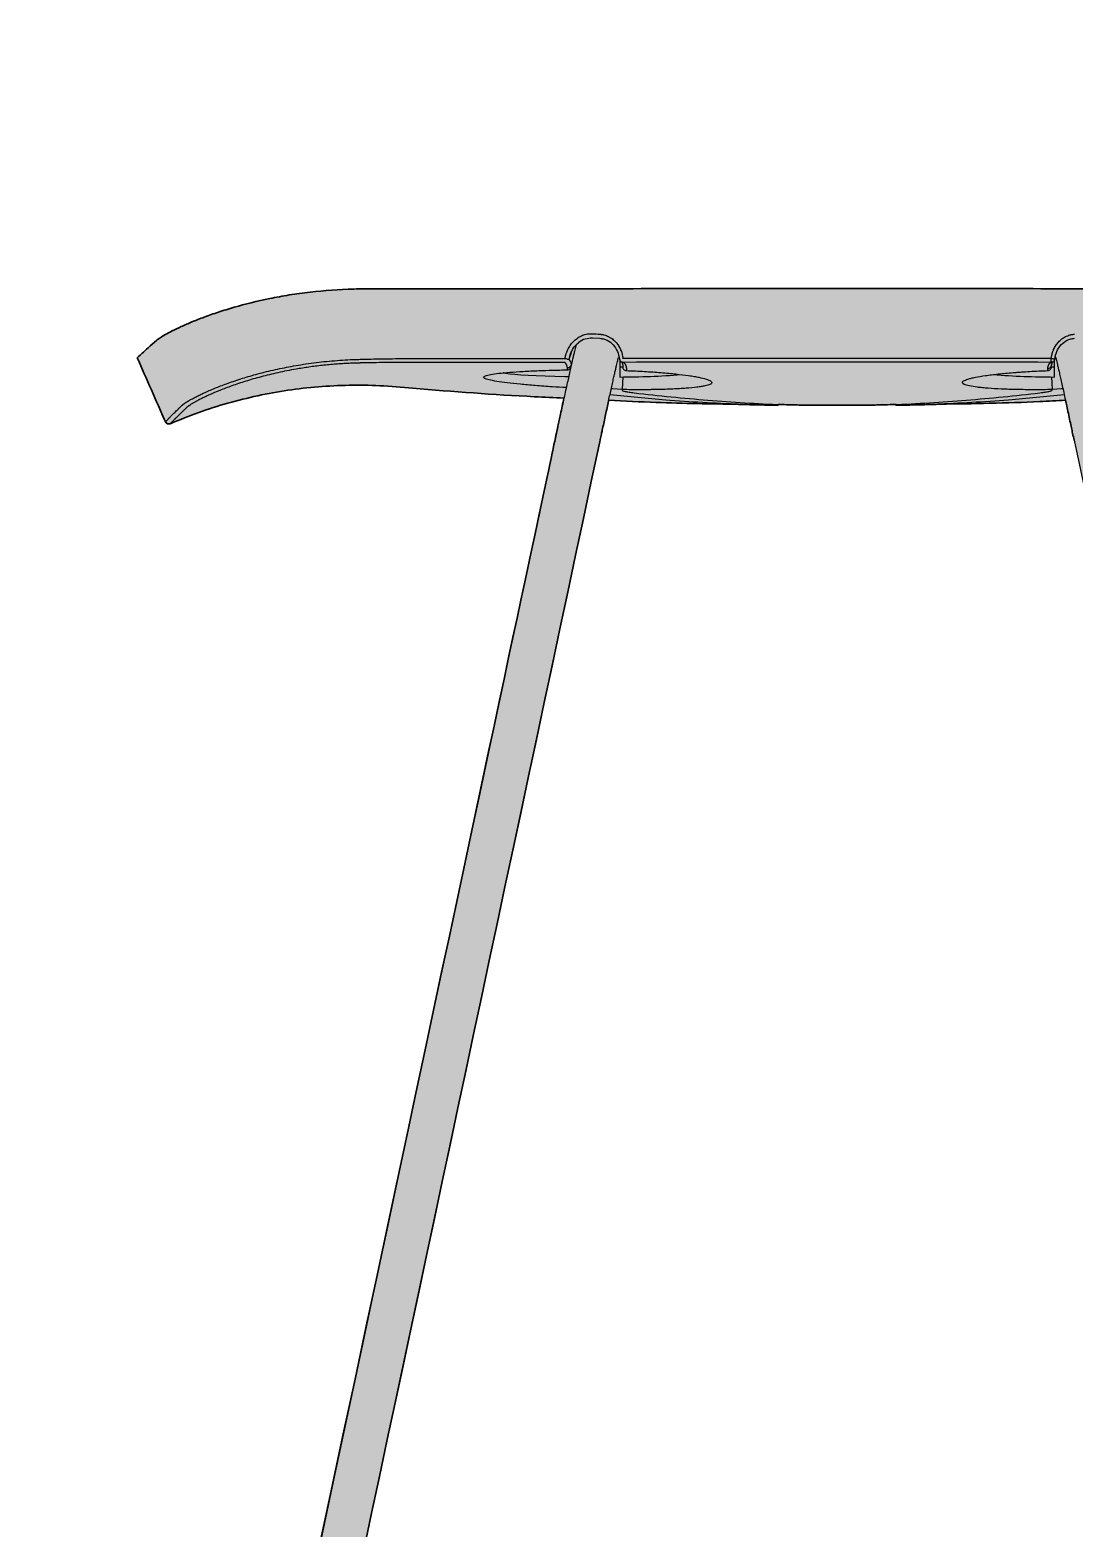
# Model space of a CAD drawing. Header units: millimetres. Extents: x 0 to 1859, y -866 to 814.
# Drawn here: x 187.9 to 471.4, y 406.8 to 813.7 of the extents above; entities that cross this region are included whole.
import ezdxf

# ---------------------------------------------------------------- set-up
doc = ezdxf.new("R2010")
doc.units = ezdxf.units.MM
doc.layers.add('Blocks', color=7, linetype='Continuous')
doc.layers.add('Blocks$Fill', color=7, linetype='Continuous', true_color=0xffffff)
doc.layers.add('Blocks$Inner', color=7, linetype='Continuous', lineweight=25, true_color=0x007f00)
doc.layers.add('Blocks$Outline', color=7, linetype='Continuous', lineweight=35, true_color=0xff3f3f)

# ---------------------------------------------------------------- blocks, each defined once
blk = doc.blocks.new('Just Barstool High Front')
at = {"layer": 'Blocks$Fill'}
h = blk.add_hatch(color=256, dxfattribs=at)
h.paths.add_polyline_path([(188.51, 35.65), (188.26, 34.22), (188.15, 33.51), (188.06, 32.79), (187.98, 32.06), (187.93, 31.32), (187.9, 30.57), (187.89, 29.83), (187.9, 29.08), (187.92, 28.33), (187.97, 27.58), (188.04, 26.84), (188.12, 26.08), (188.23, 25.33), (188.36, 24.58), (188.5, 23.83), (188.67, 23.08), (188.86, 22.34), (189.07, 21.59), (189.3, 20.86), (189.55, 20.12), (189.82, 19.38), (190.12, 18.66), (190.43, 17.94), (190.77, 17.22), (191.12, 16.5), (191.5, 15.8), (191.89, 15.11), (192.27, 14.49), (192.65, 13.89), (193.05, 13.29), (193.47, 12.71), (193.9, 12.13), (194.34, 11.57), (194.8, 11.01), (195.27, 10.47), (195.75, 9.94), (196.25, 9.41), (196.76, 8.9), (197.28, 8.41), (197.82, 7.92), (198.36, 7.45), (198.92, 6.99), (199.48, 6.54), (200.06, 6.11), (200.65, 5.69), (201.24, 5.28), (201.85, 4.89), (202.46, 4.52), (203.08, 4.15), (203.71, 3.81), (204.35, 3.47), (204.98, 3.16), (205.63, 2.86), (206.28, 2.57), (206.94, 2.3), (207.58, 2.05), (208.23, 1.81), (208.89, 1.59), (209.55, 1.38), (210.17, 1.2), (210.79, 1.03), (211.42, 0.88), (212.04, 0.73), (213.03, 0.54), (214.03, 0.37), (214.94, 0.24), (215.85, 0.14), (216.61, 0.09), (217.37, 0.05), (218.89, 0), (241.64, 0), (241.76, 0.04), (241.9, 0.09), (242.09, 0.15), (242.21, 0.19), (242.34, 0.23), (242.48, 0.26), (242.63, 0.3), (242.79, 0.33), (242.97, 0.36), (243.15, 0.39), (243.33, 0.41), (243.52, 0.43), (243.7, 0.43), (243.89, 0.44), (244.08, 0.43), (244.26, 0.43), (244.42, 0.41), (244.58, 0.4), (244.72, 0.38), (244.84, 0.36), (244.94, 0.34), (245.03, 0.32), (245.11, 0.31), (245.4, 0.23), (245.68, 0.15), (245.93, 0.07), (246.14, 0), (567.9, 0), (567.9, 0), (568.08, 0.06), (568.28, 0.13), (568.42, 0.17), (568.56, 0.21), (568.72, 0.26), (568.9, 0.3), (569.09, 0.34), (569.29, 0.37), (569.39, 0.39), (569.49, 0.4), (569.6, 0.41), (569.71, 0.42), (569.82, 0.43), (569.93, 0.43), (570.04, 0.44), (570.15, 0.44), (570.26, 0.44), (570.37, 0.43), (570.48, 0.43), (570.59, 0.42), (570.7, 0.41), (570.81, 0.4), (570.91, 0.39), (571.02, 0.37), (571.22, 0.34), (571.4, 0.3), (571.58, 0.26), (571.74, 0.22), (571.89, 0.17), (572.02, 0.13), (572.23, 0.06), (572.4, 0), (595.15, 0), (596.75, 0.05), (597.54, 0.09), (598.34, 0.16), (598.99, 0.23), (599.63, 0.31), (600.7, 0.48), (601.77, 0.68), (602.32, 0.8), (602.86, 0.93), (603.41, 1.07), (603.95, 1.22), (604.53, 1.39), (605.11, 1.57), (605.68, 1.77), (606.25, 1.97), (606.84, 2.19), (607.42, 2.43), (608, 2.67), (608.58, 2.93), (609.17, 3.21), (609.75, 3.5), (610.32, 3.8), (610.89, 4.12), (611.47, 4.45), (612.04, 4.8), (612.6, 5.15), (613.16, 5.52), (613.71, 5.91), (614.26, 6.31), (614.8, 6.73), (615.33, 7.15), (615.85, 7.6), (616.37, 8.05), (616.88, 8.52), (617.37, 8.99), (617.86, 9.49), (618.34, 9.99), (618.81, 10.51), (619.26, 11.04), (619.71, 11.58), (620.15, 12.14), (620.57, 12.7), (620.97, 13.27), (621.37, 13.86), (621.75, 14.46), (622.12, 15.06), (622.48, 15.68), (622.82, 16.31), (623.14, 16.94), (623.45, 17.59), (623.75, 18.24), (624.03, 18.91), (624.29, 19.58), (624.54, 20.26), (624.77, 20.94), (624.98, 21.63), (625.18, 22.33), (625.36, 23.04), (625.52, 23.75), (625.67, 24.47), (625.79, 25.19), (625.9, 25.92), (625.99, 26.65), (626.06, 27.39), (626.11, 28.13), (626.14, 28.87), (626.15, 29.61), (626.14, 30.35), (626.11, 31.1), (626.07, 31.84), (626.01, 32.59), (625.93, 33.36), (625.89, 33.75), (625.84, 34.13), (625.77, 34.52), (625.7, 34.9), (625.62, 35.28), (625.53, 35.67), (625.04, 37.96), (619.68, 63.11), (583.36, 233.76), (583.45, 234.73), (583.5, 235.21), (583.54, 235.45), (583.57, 235.69), (583.62, 235.96), (583.68, 236.23), (583.74, 236.5), (583.81, 236.77), (583.89, 237.03), (583.97, 237.29), (584.05, 237.56), (584.14, 237.82), (584.32, 238.29), (584.51, 238.76), (584.61, 238.99), (584.72, 239.22), (584.83, 239.44), (584.94, 239.67), (585.06, 239.89), (585.18, 240.11), (585.44, 240.54), (585.7, 240.97), (585.99, 241.39), (586.28, 241.79), (586.43, 241.99), (586.59, 242.19), (586.75, 242.38), (586.91, 242.57), (587.08, 242.76), (587.26, 242.94), (587.91, 243.57), (588.12, 243.78), (605.7, 259.59), (605.79, 259.67), (605.88, 259.75), (605.96, 259.84), (606.05, 259.93), (606.14, 260.03), (606.22, 260.12), (606.3, 260.22), (606.38, 260.32), (606.46, 260.43), (606.54, 260.54), (606.61, 260.64), (606.68, 260.76), (606.75, 260.87), (606.82, 260.99), (606.88, 261.11), (606.95, 261.23), (607.01, 261.35), (607.06, 261.48), (607.12, 261.6), (607.17, 261.73), (607.21, 261.86), (607.26, 262), (607.3, 262.13), (607.34, 262.27), (607.37, 262.4), (607.4, 262.54), (607.43, 262.68), (607.45, 262.82), (607.47, 262.96), (607.49, 263.1), (607.5, 263.24), (607.51, 263.38), (607.52, 263.53), (607.52, 263.67), (607.52, 263.81), (607.51, 263.95), (607.51, 264.1), (607.49, 264.24), (607.48, 264.38), (607.46, 264.52), (607.43, 264.66), (607.41, 264.79), (607.38, 264.93), (607.34, 265.06), (607.31, 265.2), (607.27, 265.33), (607.22, 265.46), (607.18, 265.59), (607.13, 265.72), (607.08, 265.84), (607.02, 265.97), (606.97, 266.09), (606.91, 266.21), (606.84, 266.32), (606.78, 266.44), (606.71, 266.55), (606.64, 266.66), (606.57, 266.77), (606.5, 266.87), (606.43, 266.97), (606.35, 267.07), (606.27, 267.17), (606.19, 267.26), (606.11, 267.35), (606.03, 267.44), (605.94, 267.53), (605.86, 267.62), (605.76, 267.71), (605.67, 267.79), (605.57, 267.88), (605.48, 267.96), (605.37, 268.04), (605.27, 268.12), (605.16, 268.19), (605.05, 268.27), (604.94, 268.34), (604.83, 268.41), (604.71, 268.47), (604.59, 268.54), (604.47, 268.6), (604.35, 268.66), (604.22, 268.72), (604.09, 268.77), (603.97, 268.82), (603.83, 268.87), (603.7, 268.91), (603.57, 268.95), (603.43, 268.99), (603.3, 269.03), (603.16, 269.06), (603.02, 269.09), (602.88, 269.11), (602.74, 269.13), (602.6, 269.15), (602.46, 269.16), (602.31, 269.17), (602.17, 269.17), (602.03, 269.18), (601.89, 269.18), (601.74, 269.17), (601.6, 269.16), (601.46, 269.15), (601.32, 269.13), (601.18, 269.11), (601.04, 269.09), (600.91, 269.06), (600.77, 269.03), (600.63, 269), (600.5, 268.96), (600.37, 268.92), (600.24, 268.88), (600.11, 268.83), (599.98, 268.78), (599.86, 268.73), (599.73, 268.68), (599.61, 268.62), (599.49, 268.56), (599.38, 268.5), (599.26, 268.43), (599.15, 268.37), (599.04, 268.3), (598.93, 268.23), (598.83, 268.16), (598.73, 268.08), (598.63, 268), (598.53, 267.93), (598.44, 267.85), (598.34, 267.77), (580.77, 251.96), (580.07, 251.32), (579.96, 251.21), (579.85, 251.1), (579.7, 250.94), (483.09, 704.83), (481.16, 713.77), (509.75, 715.43), (530.81, 717.04), (534.55, 717.18), (538.28, 717.21), (542.02, 717.13), (544.98, 716.98), (547.94, 716.77), (550.9, 716.49), (553.84, 716.14), (556.78, 715.72), (559.71, 715.24), (562.62, 714.69), (565.53, 714.07), (568.42, 713.39), (571.29, 712.65), (574.14, 711.83), (576.97, 710.93), (579.77, 709.96), (582.55, 708.93), (588.07, 706.76), (588.09, 706.75), (588.11, 706.74), (588.14, 706.73), (588.16, 706.73), (588.18, 706.72), (588.2, 706.71), (588.22, 706.71), (588.25, 706.7), (588.27, 706.7), (588.29, 706.69), (588.32, 706.69), (588.34, 706.69), (588.36, 706.68), (588.39, 706.68), (588.41, 706.68), (588.44, 706.68), (588.46, 706.68), (588.49, 706.68), (588.51, 706.68), (588.54, 706.68), (588.56, 706.68), (588.59, 706.68), (588.61, 706.69), (588.64, 706.69), (588.66, 706.7), (588.69, 706.7), (588.71, 706.71), (588.74, 706.71), (588.76, 706.72), (588.79, 706.73), (588.81, 706.74), (588.84, 706.75), (588.86, 706.76), (588.88, 706.77), (588.91, 706.78), (588.93, 706.79), (588.95, 706.8), (588.97, 706.81), (589, 706.83), (589.02, 706.84), (589.04, 706.86), (589.06, 706.87), (589.08, 706.89), (589.1, 706.9), (589.12, 706.92), (589.14, 706.93), (589.16, 706.95), (589.17, 706.97), (589.19, 706.99), (589.21, 707), (589.22, 707.02), (589.24, 707.04), (589.25, 707.06), (589.27, 707.08), (589.28, 707.1), (589.3, 707.12), (589.31, 707.14), (589.32, 707.16), (589.33, 707.17), (589.34, 707.19), (589.35, 707.21), (589.37, 707.23), (589.37, 707.25), (589.38, 707.28), (597.02, 724.68), (597.02, 724.68), (595.69, 725.9), (591.73, 729.44), (591.64, 729.51), (591.55, 729.58), (591.45, 729.66), (591.34, 729.74), (591.1, 729.92), (590.82, 730.1), (590.52, 730.3), (590.18, 730.5), (589.42, 730.95), (588.53, 731.44), (587.51, 731.97), (586.37, 732.53), (585.09, 733.13), (583.69, 733.75), (582.18, 734.39), (580.55, 735.05), (578.81, 735.71), (576.96, 736.38), (575, 737.05), (572.91, 737.72), (570.72, 738.38), (568.43, 739.02), (566.05, 739.63), (563.6, 740.2), (561.06, 740.75), (558.44, 741.25), (555.74, 741.71), (552.96, 742.13), (550.09, 742.49), (547.18, 742.79), (544.24, 743.04), (541.26, 743.21), (535.21, 743.38), (525.91, 743.42), (475.12, 743.4), (275.8, 743.32), (272.79, 743.21), (269.81, 743.04), (266.86, 742.79), (263.95, 742.49), (261.08, 742.13), (258.3, 741.71), (255.6, 741.25), (252.98, 740.75), (250.44, 740.2), (247.99, 739.63), (245.62, 739.02), (243.33, 738.38), (241.13, 737.72), (239.05, 737.05), (237.08, 736.38), (235.23, 735.71), (233.49, 735.05), (231.86, 734.39), (230.35, 733.75), (228.95, 733.13), (227.68, 732.53), (226.53, 731.97), (225.52, 731.44), (224.63, 730.95), (223.86, 730.5), (223.52, 730.3), (223.22, 730.1), (222.95, 729.92), (222.7, 729.74), (222.59, 729.66), (222.49, 729.58), (222.4, 729.51), (222.31, 729.44), (217.1, 724.75), (217.02, 724.68), (217.02, 724.68), (224.66, 707.28), (224.66, 707.28), (224.66, 707.28), (224.66, 707.28), (224.67, 707.25), (224.68, 707.23), (224.69, 707.21), (224.7, 707.19), (224.71, 707.17), (224.72, 707.16), (224.73, 707.14), (224.75, 707.12), (224.76, 707.1), (224.77, 707.08), (224.79, 707.06), (224.8, 707.04), (224.82, 707.02), (224.84, 707), (224.85, 706.99), (224.87, 706.97), (224.89, 706.95), (224.91, 706.93), (224.92, 706.92), (224.94, 706.9), (224.96, 706.89), (224.98, 706.87), (225, 706.86), (225.03, 706.84), (225.05, 706.83), (225.07, 706.81), (225.09, 706.8), (225.11, 706.79), (225.14, 706.78), (225.16, 706.77), (225.18, 706.76), (225.21, 706.75), (225.23, 706.74), (225.26, 706.73), (225.28, 706.72), (225.31, 706.71), (225.33, 706.71), (225.35, 706.7), (225.38, 706.7), (225.4, 706.69), (225.43, 706.69), (225.46, 706.68), (225.48, 706.68), (225.51, 706.68), (225.53, 706.68), (225.56, 706.68), (225.58, 706.68), (225.61, 706.68), (225.63, 706.68), (225.65, 706.68), (225.68, 706.68), (225.7, 706.69), (225.73, 706.69), (225.75, 706.69), (225.77, 706.7), (225.8, 706.7), (225.82, 706.71), (225.84, 706.71), (225.86, 706.72), (225.89, 706.73), (225.91, 706.73), (225.93, 706.74), (225.95, 706.75), (225.97, 706.76), (225.97, 706.76), (225.97, 706.76), (225.97, 706.76), (229.83, 708.32), (233.72, 709.8), (235.68, 710.48), (237.66, 711.13), (241.65, 712.33), (245.67, 713.4), (249.73, 714.34), (253.81, 715.15), (257.92, 715.82), (262.05, 716.37), (266.19, 716.78), (270.35, 717.05), (274.51, 717.19), (278.68, 717.2), (282.86, 717.07), (287.32, 716.78), (324.82, 714.08), (332.86, 713.71), (234.33, 250.91), (233.88, 251.4), (233.76, 251.51), (233.65, 251.63), (233.52, 251.74), (233.4, 251.85), (233.27, 251.96), (233.27, 251.96), (215.7, 267.77), (215.61, 267.85), (215.51, 267.93), (215.42, 268), (215.32, 268.08), (215.21, 268.16), (215.11, 268.23), (215, 268.3), (214.89, 268.37), (214.78, 268.43), (214.67, 268.5), (214.55, 268.56), (214.43, 268.62), (214.31, 268.68), (214.19, 268.73), (214.06, 268.78), (213.93, 268.83), (213.81, 268.88), (213.68, 268.92), (213.54, 268.96), (213.41, 269), (213.27, 269.03), (213.14, 269.06), (213, 269.09), (212.86, 269.11), (212.72, 269.13), (212.58, 269.15), (212.44, 269.16), (212.3, 269.17), (212.16, 269.18), (212.01, 269.18), (211.87, 269.17), (211.73, 269.17), (211.59, 269.16), (211.45, 269.15), (211.3, 269.13), (211.16, 269.11), (211.02, 269.09), (210.89, 269.06), (210.75, 269.03), (210.61, 268.99), (210.47, 268.95), (210.34, 268.91), (210.21, 268.87), (210.08, 268.82), (209.95, 268.77), (209.82, 268.72), (209.7, 268.66), (209.57, 268.6), (209.45, 268.54), (209.33, 268.47), (209.22, 268.41), (209.1, 268.34), (208.99, 268.27), (208.88, 268.19), (208.77, 268.12), (208.67, 268.04), (208.57, 267.96), (208.47, 267.88), (208.37, 267.79), (208.28, 267.71), (208.19, 267.62), (208.1, 267.53), (208.01, 267.44), (207.93, 267.35), (207.85, 267.26), (207.77, 267.17), (207.69, 267.07), (207.62, 266.97), (207.54, 266.87), (207.47, 266.77), (207.4, 266.66), (207.33, 266.55), (207.26, 266.44), (207.2, 266.32), (207.14, 266.21), (207.08, 266.09), (207.02, 265.97), (206.97, 265.84), (206.91, 265.72), (206.86, 265.59), (206.82, 265.46), (206.78, 265.33), (206.74, 265.2), (206.7, 265.06), (206.67, 264.93), (206.64, 264.79), (206.61, 264.66), (206.59, 264.52), (206.57, 264.38), (206.55, 264.24), (206.54, 264.1), (206.53, 263.95), (206.52, 263.81), (206.52, 263.67), (206.52, 263.53), (206.53, 263.38), (206.54, 263.24), (206.55, 263.1), (206.57, 262.96), (206.59, 262.82), (206.61, 262.68), (206.64, 262.54), (206.67, 262.4), (206.71, 262.27), (206.74, 262.13), (206.78, 262), (206.83, 261.86), (206.88, 261.73), (206.93, 261.6), (206.98, 261.48), (207.04, 261.35), (207.1, 261.23), (207.16, 261.11), (207.22, 260.99), (207.29, 260.87), (207.36, 260.76), (207.43, 260.64), (207.51, 260.54), (207.58, 260.43), (207.66, 260.32), (207.74, 260.22), (207.82, 260.12), (207.91, 260.03), (207.99, 259.93), (208.08, 259.84), (208.17, 259.75), (208.25, 259.67), (208.34, 259.59), (222.68, 246.69), (225.92, 243.78), (226.21, 243.52), (226.48, 243.26), (226.73, 243), (226.97, 242.75), (227.18, 242.5), (227.39, 242.25), (227.58, 242.01), (227.77, 241.77), (228.03, 241.41), (228.29, 241.04), (228.53, 240.67), (228.76, 240.29), (228.88, 240.08), (229, 239.87), (229.22, 239.44), (229.43, 239), (229.53, 238.77), (229.62, 238.55), (229.71, 238.31), (229.8, 238.08), (229.97, 237.6), (230.12, 237.12), (230.26, 236.63), (230.38, 236.13), (230.44, 235.88), (230.49, 235.63), (230.54, 235.37), (230.57, 235.12), (230.61, 234.86), (230.63, 234.61), (230.64, 234.37), (230.66, 233.67), (230.66, 233.67), (230.66, 233.67), (230.66, 233.67), (230.66, 233.67), (230.66, 233.67), (230.66, 233.67), (230.66, 233.67), (188.52, 35.67), (188.52, 35.67)], flags=0)
h.paths.add_polyline_path([(342.42, 701.06), (345.02, 713.14), (380.15, 712.02), (380.49, 712), (382.73, 711.93), (391.02, 711.77), (391.02, 711.99), (402.65, 711.77), (419.14, 711.87), (423.02, 711.99), (423.02, 711.77), (423.41, 711.78), (423.47, 711.78), (433.55, 712), (434.94, 712.07), (462.05, 712.75), (469.02, 713.12), (471.35, 702.33), (607.95, 60.61), (613.3, 35.46), (613.3, 35.46), (613.79, 33.17), (614.03, 31.64), (614.07, 31.38), (614.09, 31.13), (614.12, 30.85), (614.14, 30.57), (614.15, 30.28), (614.16, 30), (614.16, 29.72), (614.15, 29.44), (614.13, 28.88), (614.09, 28.3), (614.03, 27.73), (613.95, 27.16), (613.91, 26.87), (613.85, 26.59), (613.8, 26.3), (613.73, 26.01), (613.66, 25.72), (613.59, 25.44), (613.51, 25.15), (613.43, 24.87), (613.34, 24.58), (613.24, 24.3), (613.06, 23.79), (612.86, 23.29), (612.64, 22.79), (612.41, 22.3), (612.16, 21.82), (611.89, 21.34), (611.61, 20.87), (611.32, 20.41), (611.01, 19.96), (610.69, 19.52), (610.35, 19.09), (610, 18.67), (609.64, 18.26), (609.27, 17.86), (608.88, 17.47), (608.48, 17.1), (608.07, 16.73), (607.65, 16.38), (607.22, 16.04), (606.78, 15.71), (606.34, 15.4), (605.88, 15.1), (605.42, 14.81), (604.94, 14.54), (604.47, 14.28), (603.99, 14.04), (603.5, 13.81), (603.01, 13.59), (602.54, 13.39), (602.06, 13.21), (601.57, 13.04), (601.08, 12.89), (600.66, 12.76), (600.23, 12.65), (599.81, 12.54), (599.38, 12.44), (598.7, 12.31), (598.03, 12.2), (597.63, 12.15), (597.24, 12.11), (596.84, 12.07), (596.45, 12.04), (595.8, 12.01), (595.15, 12), (218.89, 12), (217.66, 12.05), (217.05, 12.09), (216.75, 12.12), (216.44, 12.15), (215.94, 12.21), (215.44, 12.29), (215.03, 12.37), (214.62, 12.45), (214.22, 12.54), (213.81, 12.64), (213.39, 12.76), (212.98, 12.88), (212.57, 13.01), (212.16, 13.15), (211.72, 13.31), (211.29, 13.48), (210.86, 13.66), (210.44, 13.85), (210.01, 14.06), (209.58, 14.28), (209.15, 14.51), (208.73, 14.75), (208.31, 15), (207.89, 15.27), (207.48, 15.55), (207.08, 15.84), (206.67, 16.15), (206.28, 16.47), (205.89, 16.8), (205.52, 17.13), (205.14, 17.49), (204.78, 17.86), (204.43, 18.23), (204.09, 18.61), (203.75, 19.02), (203.43, 19.43), (203.12, 19.84), (202.82, 20.27), (202.53, 20.71), (202.25, 21.17), (201.99, 21.62), (201.74, 22.09), (201.51, 22.57), (201.29, 23.06), (201.08, 23.55), (200.89, 24.05), (200.71, 24.56), (200.55, 25.08), (200.41, 25.61), (200.28, 26.13), (200.17, 26.67), (200.08, 27.22), (200.04, 27.49), (200, 27.77), (199.97, 28.04), (199.95, 28.31), (199.93, 28.6), (199.91, 28.88), (199.9, 29.44), (199.9, 30), (199.91, 30.57), (199.94, 31.14), (199.96, 31.43), (199.99, 31.72), (200.03, 32), (200.07, 32.29), (200.1, 32.43), (200.12, 32.57), (200.16, 32.71), (200.23, 33.01), (200.24, 33.05), (200.24, 33.09), (200.25, 33.11), (200.25, 33.13), (200.25, 33.15), (200.25, 33.17)], flags=0)
at = {"layer": 'Blocks$Inner'}
for p, q in [((340.61, 730.08), (342.6, 729.95)), ((217.02, 724.68), (224.66, 707.28)), ((334.8, 726), (334.19, 724.19)), ((347.56, 724.35), (347.71, 724.75)), ((347.97, 724.26), (347.95, 724.28)), ((348.88, 724.52), (348.88, 724.41)), ((466.09, 724.28), (466.08, 724.26)), ((348.02, 724), (348.02, 719.44)), ((348.83, 722.13), (348.02, 722.14)), ((348.54, 723.53), (348.76, 722.8)), ((466.02, 722.14), (465.2, 722.13)), ((465.21, 722.58), (465.5, 723.53)), ((466.02, 719.44), (466.02, 724)), ((345.73, 716.35), (346.1, 716.32)), ((346.09, 716.32), (348.65, 716.12)), ((348.83, 719.45), (348.65, 716.02)), ((465.21, 719.45), (465.39, 716.02)), ((465.39, 716.12), (467.96, 716.32)), ((467.94, 716.32), (468.31, 716.35)), ((391.02, 712.01), (391.02, 711.77)), ((423.02, 711.77), (423.02, 712.01)), ((200.25, 33.17), (342.69, 702.33)), ((471.35, 702.33), (613.79, 33.17))]:
    blk.add_line(p, q, dxfattribs=at)
for points in [[(466.47, 724.4), (466.31, 724.81), (466.23, 725.09)], [(334.08, 719.47), (333.13, 719.48), (330.35, 719.55), (327.73, 719.63), (325.31, 719.73), (323.11, 719.84), (321.16, 719.96), (319.5, 720.1), (318.15, 720.24), (317.11, 720.39), (316.42, 720.55), (316.38, 720.57)], [(357.62, 720.75), (357.53, 720.78), (357.52, 720.79)]]:
    blk.add_lwpolyline(points, dxfattribs=at)
at = {"layer": 'Blocks$Inner', "extrusion": (0, 0, -1)}
for centre, radius, start, end in [((-467.94, 693.15), 137.21, 13.0508, 13.7905), ((-333.81, 722.89), 0.998, 183.2199, 270.8291), ((-225.57, 707.68), 1, 246.7458, 336.3037)]:
    blk.add_arc(centre, radius, start, end, dxfattribs=at)
at = {"layer": 'Blocks$Inner'}
for centre, radius, start, end in [((348.93, 724.41), 1, 187.4754, 243.8538), ((465.11, 724.41), 1, 296.1436, 352.4942), ((464.22, 722.72), 0.997, 270.3821, 2.9093), ((347.43, 941.4), 221.96, 270.1535, 274.4495), ((466.65, 942.51), 223.07, 265.5821, 269.8396)]:
    blk.add_arc(centre, radius, start, end, dxfattribs=at)
for points, knots in [([(336.16, 728.09), (336.08, 727.82), (335.95, 727.36), (335.72, 726.44), (335.49, 725.45), (335.21, 724.27), (334.91, 722.96), (334.57, 721.44), (334.19, 719.72), (333.77, 717.84), (333.33, 715.83), (332.87, 713.73), (332.4, 711.56), (331.96, 709.55), (331.57, 707.71), (331.25, 706.2), (331.04, 705.25), (188.52, 35.67)], [0, 0, 0, 0, 0.095597, 0.163313, 0.238967, 0.304341, 0.372167, 0.442028, 0.513012, 0.584514, 0.655966, 0.726628, 0.795079, 0.864287, 0.914515, 0.962623, 1, 1, 1, 1]), ([(288.13, 743.42), (286.04, 743.43), (283.96, 743.42), (280.88, 743.4), (279.85, 743.39), (277.82, 743.36), (276.8, 743.35), (271.76, 743.22), (267.81, 742.94), (262.98, 742.38), (262.03, 742.26), (260.14, 742), (259.21, 741.86), (256.47, 741.42), (254.7, 741.1), (249.54, 740.05), (246.32, 739.24), (242.58, 738.16), (241.84, 737.94), (240.41, 737.5), (239.72, 737.28), (237.7, 736.61), (236.42, 736.16), (234.03, 735.27), (232.91, 734.83), (231.34, 734.18), (230.84, 733.96), (229.86, 733.54), (229.4, 733.33), (227.16, 732.31), (225.73, 731.58), (224.07, 730.64), (223.61, 730.36), (222.83, 729.85), (222.53, 729.62), (222.31, 729.44)], [0, 0, 0, 0, 0.0625, 0.0625, 0.09375, 0.09375, 0.125, 0.125, 0.25, 0.25, 0.28125, 0.28125, 0.3125, 0.3125, 0.375, 0.375, 0.5, 0.5, 0.53125, 0.53125, 0.5625, 0.5625, 0.625, 0.625, 0.6875, 0.6875, 0.71875, 0.71875, 0.75, 0.75, 0.875, 0.875, 0.9375, 0.9375, 1, 1, 1, 1]), ([(338.92, 743.4), (330.45, 743.38), (321.98, 743.37), (309.29, 743.37), (305.06, 743.38), (298.71, 743.39), (296.59, 743.39), (292.36, 743.41), (290.25, 743.42), (288.13, 743.42)], [-1, -1, -1, -1, -0.5, -0.5, -0.25, -0.25, -0.125, -0.125, 0, 0, 0, 0]), ([(407.02, 743.5), (395.66, 743.5), (384.31, 743.49), (361.6, 743.45), (350.26, 743.42), (338.92, 743.4)], [-2, -2, -2, -2, -1.5, -1.5, -1, -1, -1, -1]), ([(475.12, 743.4), (463.78, 743.42), (452.44, 743.45), (429.74, 743.49), (418.38, 743.5), (407.02, 743.5)], [-3, -3, -3, -3, -2.5, -2.5, -2, -2, -2, -2]), ([(222.31, 729.44), (220.56, 727.91), (219.23, 726.71), (217.46, 725.09), (217.02, 724.68), (217.02, 724.68)], [1, 1, 1, 1, 1.5, 1.5, 2, 2, 2, 2]), ([(333.14, 724.49), (333.16, 724.59), (333.2, 724.8), (333.28, 725.1), (333.36, 725.4), (333.45, 725.69), (333.55, 725.97), (333.66, 726.25), (333.77, 726.53), (333.89, 726.8), (334.18, 727.39), (334.71, 728.26), (335.61, 729.3), (336.5, 730.02), (337.29, 730.48), (337.92, 730.77), (338.57, 730.99), (339.17, 731.12), (339.7, 731.18), (340.16, 731.2), (340.46, 731.19), (340.61, 731.18)], [6, 6, 6, 6, 6.028848, 6.057348, 6.085522, 6.113395, 6.140989, 6.168327, 6.195435, 6.222336, 6.249055, 6.376318, 6.499201, 6.624653, 6.687157, 6.749125, 6.812102, 6.874752, 6.91661, 6.958265, 7, 7, 7, 7]), ([(334.54, 725.49), (334.81, 726.15), (335.33, 727.39), (336.3, 728.31), (336.77, 728.75)], [0, 0, 0, 0, 0.526597, 1, 1, 1, 1]), ([(336.77, 728.75), (336.8, 728.79), (337.29, 729.33), (338.63, 729.96), (339.95, 730.04), (340.61, 730.08)], [1, 1, 1, 1, 1.04119, 1.523674, 2, 2, 2, 2]), ([(342.6, 729.95), (342.94, 729.91), (343.63, 729.83), (344.93, 729.32), (346.33, 728.23), (347.5, 726.41), (347.79, 725), (347.94, 724.29)], [3.99637, 3.99637, 3.99637, 3.99637, 4.11784, 4.240142, 4.486296, 4.738125, 4.99637, 4.99637, 4.99637, 4.99637]), ([(342.61, 731.06), (342.69, 731.05), (342.85, 731.04), (343.1, 731.01), (343.34, 730.97), (343.58, 730.92), (343.94, 730.83), (344.41, 730.68), (344.97, 730.43), (345.51, 730.13), (346.18, 729.66), (346.94, 728.97), (347.68, 727.99), (348.16, 727.09), (348.46, 726.33), (348.64, 725.74), (348.79, 725.14), (348.85, 724.73), (348.88, 724.52)], [8, 8, 8, 8, 8.025011, 8.049953, 8.074875, 8.099827, 8.124856, 8.187341, 8.250034, 8.312149, 8.374659, 8.49984, 8.62295, 8.749585, 8.810598, 8.872477, 8.935515, 9, 9, 9, 9]), ([(465.16, 724.52), (465.18, 724.62), (465.21, 724.83), (465.26, 725.14), (465.33, 725.44), (465.41, 725.74), (465.49, 726.03), (465.59, 726.32), (465.69, 726.6), (465.93, 727.17), (466.35, 727.98), (467.1, 728.96), (467.85, 729.66), (468.52, 730.12), (469.06, 730.42), (469.62, 730.67), (470.15, 730.84), (470.61, 730.95), (471.02, 731.02), (471.3, 731.05), (471.44, 731.06)], [15.442966, 15.442966, 15.442966, 15.442966, 15.475266, 15.507185, 15.538758, 15.570021, 15.601008, 15.631756, 15.662301, 15.69268, 15.818924, 15.941843, 16.067098, 16.129516, 16.191585, 16.254436, 16.317112, 16.359112, 16.400986, 16.442966, 16.442966, 16.442966, 16.442966]), ([(466.1, 724.29), (466.25, 725), (466.54, 726.4), (467.71, 728.22), (469.11, 729.31), (470.41, 729.83), (471.1, 729.91), (471.44, 729.95)], [0, 0, 0, 0, 0.257499, 0.508772, 0.754893, 0.877543, 1, 1, 1, 1]), ([(229.14, 711.72), (229.17, 711.74), (229.22, 711.79), (229.31, 711.87), (229.4, 711.95), (229.5, 712.03), (229.61, 712.11), (229.73, 712.19), (229.84, 712.27), (229.97, 712.36), (230.09, 712.44), (230.22, 712.52), (230.35, 712.61), (230.48, 712.69), (230.62, 712.77), (230.75, 712.85), (230.88, 712.93), (231.02, 713.01), (231.15, 713.09), (231.53, 713.3), (232.2, 713.67), (233.24, 714.21), (234.33, 714.74), (235.98, 715.5), (238.31, 716.5), (241.7, 717.8), (245.47, 719.07), (249.77, 720.33), (254.4, 721.47), (259.47, 722.49), (264.83, 723.32), (269.57, 723.82), (273.45, 724.09), (275.91, 724.2), (278.06, 724.26), (280.07, 724.31), (282.63, 724.36), (285.56, 724.41), (288.16, 724.43), (290.25, 724.45), (291.83, 724.46), (293.41, 724.46), (294.46, 724.47), (294.98, 724.47)], [1, 1, 1, 1, 1.008611, 1.01704, 1.025285, 1.033342, 1.041207, 1.048879, 1.056354, 1.063629, 1.070702, 1.077571, 1.084233, 1.090685, 1.096927, 1.102955, 1.108768, 1.114364, 1.119742, 1.124899, 1.15974, 1.192277, 1.222391, 1.249982, 1.315259, 1.374625, 1.439134, 1.499808, 1.563209, 1.624296, 1.687437, 1.749595, 1.780793, 1.811955, 1.827059, 1.847888, 1.874333, 1.905818, 1.937096, 1.95292, 1.968681, 1.984375, 2, 2, 2, 2]), ([(294.98, 724.47), (296.13, 724.47), (297.28, 724.47), (299.58, 724.46), (303.03, 724.46), (306.48, 724.46), (313.38, 724.46), (317.98, 724.46), (322.57, 724.47)], [2, 2, 2, 2, 2.125, 2.125, 2.25, 2.5, 2.5, 3, 3, 3, 3]), ([(322.57, 724.47), (323.43, 724.47), (325.17, 724.48), (327.79, 724.48), (330.45, 724.48), (332.24, 724.49), (333.14, 724.49)], [3, 3, 3, 3, 3.244128, 3.492171, 3.744128, 4, 4, 4, 4]), ([(333.17, 724.39), (333.16, 724.4), (333.14, 724.43), (333.14, 724.47), (333.14, 724.49)], [5, 5, 5, 5, 5.524774, 6, 6, 6, 6]), ([(333.62, 724.39), (333.79, 724.34), (333.94, 724.3), (334.14, 724.23), (334.19, 724.21), (334.19, 724.19)], [5, 5, 5, 5, 5.5, 5.5, 6, 6, 6, 6]), ([(342.42, 701.06), (342.62, 702), (342.9, 703.33), (343.32, 705.25), (343.66, 706.86), (344.06, 708.72), (344.47, 710.61), (344.88, 712.48), (345.28, 714.3), (345.66, 716.04), (346.02, 717.65), (346.35, 719.12), (346.65, 720.44), (346.91, 721.58), (347.13, 722.55), (347.32, 723.34), (347.47, 723.95), (347.58, 724.39), (347.65, 724.65), (347.68, 724.78), (347.68, 724.76), (347.68, 724.75)], [0, 0, 0, 0, 0.0816, 0.11411, 0.167805, 0.222873, 0.281224, 0.34124, 0.402217, 0.463563, 0.524808, 0.585547, 0.645396, 0.703958, 0.76079, 0.815361, 0.866996, 0.914802, 0.957595, 0.993939, 1, 1, 1, 1]), ([(348.88, 724.52), (349.98, 724.52), (352.22, 724.52), (355.61, 724.53), (359.08, 724.54), (362.64, 724.54), (366.27, 724.55), (369.99, 724.56), (373.78, 724.56), (377.66, 724.57), (381.61, 724.57), (385.65, 724.58), (389.77, 724.58), (393.97, 724.58), (398.25, 724.58), (402.61, 724.58), (405.54, 724.58), (407.02, 724.58)], [2.030021, 2.030021, 2.030021, 2.030021, 2.087045, 2.145442, 2.205213, 2.26636, 2.328884, 2.392785, 2.458064, 2.524724, 2.592763, 2.662183, 2.732985, 2.80517, 2.878737, 2.953687, 3.030021, 3.030021, 3.030021, 3.030021]), ([(407.02, 724.58), (408.14, 724.58), (410.36, 724.58), (413.66, 724.58), (416.92, 724.58), (420.13, 724.58), (423.29, 724.58), (426.41, 724.58), (429.48, 724.57), (432.51, 724.57), (435.49, 724.57), (438.42, 724.56), (441.31, 724.56), (444.15, 724.56), (446.94, 724.55), (449.68, 724.55), (452.38, 724.54), (455.03, 724.54), (457.63, 724.53), (460.18, 724.53), (462.69, 724.52), (464.34, 724.52), (465.16, 724.52)], [3.030021, 3.030021, 3.030021, 3.030021, 3.087596, 3.144387, 3.200389, 3.255602, 3.310024, 3.363651, 3.416482, 3.468515, 3.519748, 3.57018, 3.619808, 3.66863, 3.716645, 3.763852, 3.810248, 3.855832, 3.900603, 3.944559, 3.987699, 4.030021, 4.030021, 4.030021, 4.030021]), ([(465.11, 723.42), (465.12, 723.43), (465.13, 723.47), (465.14, 723.57), (465.14, 723.65), (465.15, 723.84), (465.16, 723.95), (465.16, 724.18), (465.16, 724.3), (465.16, 724.41)], [13.442966, 13.442966, 13.442966, 13.442966, 13.692966, 13.692966, 13.942966, 13.942966, 14.192966, 14.192966, 14.442966, 14.442966, 14.442966, 14.442966]), ([(465.16, 724.52), (465.26, 724.5), (465.36, 724.49), (465.57, 724.45), (465.67, 724.43), (465.75, 724.41)], [4.030021, 4.030021, 4.030021, 4.030021, 4.530021, 4.530021, 5.030021, 5.030021, 5.030021, 5.030021]), ([(465.75, 724.41), (465.82, 724.4), (465.95, 724.37), (466.06, 724.33), (466.11, 724.3), (466.1, 724.29), (466.09, 724.28)], [5.030021, 5.030021, 5.030021, 5.030021, 5.344898, 5.65334, 5.960872, 6.030021, 6.030021, 6.030021, 6.030021]), ([(466.37, 724.75), (466.37, 724.75), (466.37, 724.76), (466.42, 724.58), (466.51, 724.22), (466.66, 723.62), (466.85, 722.82), (467.08, 721.82), (467.36, 720.59), (467.69, 719.15), (468.06, 717.51), (468.46, 715.69), (468.89, 713.72), (469.34, 711.66), (469.8, 709.57), (470.23, 707.56), (470.62, 705.75), (470.99, 704.02), (471.23, 702.89), (471.35, 702.33)], [0, 0, 0, 0, 0.014226, 0.055923, 0.10942, 0.169534, 0.229429, 0.29252, 0.359043, 0.427754, 0.497851, 0.5687, 0.639728, 0.710245, 0.779053, 0.843053, 0.898641, 0.944938, 1, 1, 1, 1]), ([(295.06, 723.39), (294.8, 723.39), (294.28, 723.39), (293.5, 723.39), (292.72, 723.39), (291.7, 723.39), (290.4, 723.39), (288.34, 723.39), (285.76, 723.37), (282.72, 723.34), (280.22, 723.3), (278.49, 723.26), (277.69, 723.25), (277.32, 723.24), (277.16, 723.23), (277.03, 723.23), (276.91, 723.23), (276.58, 723.22), (276.03, 723.2), (275.3, 723.17), (274.58, 723.14), (273.85, 723.11), (273.14, 723.07), (272.42, 723.03), (271.71, 722.98), (269.97, 722.85), (267.23, 722.6), (263.61, 722.14), (259.54, 721.5), (255.15, 720.63), (250.57, 719.51), (246.39, 718.29), (242.64, 717.03), (239.36, 715.78), (237.03, 714.79), (235.4, 714.04), (234.31, 713.5), (233.34, 713), (232.64, 712.62), (232.14, 712.33), (231.8, 712.12), (231.49, 711.93), (231.21, 711.74), (230.96, 711.57), (230.75, 711.41), (230.57, 711.27), (230.47, 711.18), (230.42, 711.14)], [6, 6, 6, 6, 6.007888, 6.015774, 6.023658, 6.03154, 6.046842, 6.063065, 6.094557, 6.125933, 6.157198, 6.172806, 6.180611, 6.182572, 6.184508, 6.185708, 6.186452, 6.188393, 6.196204, 6.204, 6.211782, 6.219551, 6.227307, 6.235051, 6.242785, 6.250508, 6.292408, 6.334002, 6.375429, 6.437633, 6.49966, 6.562208, 6.624762, 6.687096, 6.749485, 6.780827, 6.812118, 6.843418, 6.87479, 6.890465, 6.906118, 6.921756, 6.937387, 6.95302, 6.968661, 6.984318, 7, 7, 7, 7]), ([(322.65, 723.37), (321.11, 723.37), (318.05, 723.37), (313.45, 723.37), (308.86, 723.37), (304.26, 723.37), (299.66, 723.38), (296.59, 723.38), (295.06, 723.39)], [5, 5, 5, 5, 5.166483, 5.333038, 5.499668, 5.666371, 5.833148, 6, 6, 6, 6]), ([(333.49, 716.56), (332.23, 716.63), (329.28, 716.79), (325.06, 717.1), (320.89, 717.47), (317.36, 717.86), (314.5, 718.25), (312.45, 718.65), (311.22, 719.04), (310.88, 719.42), (311.42, 719.78), (312.82, 720.13), (315.07, 720.45), (318.05, 720.73), (321.75, 720.99), (325.72, 721.17), (329.78, 721.31), (332.44, 721.35), (333.78, 721.37)], [0, 0, 0, 0, 0.048884, 0.114942, 0.179139, 0.245198, 0.309379, 0.375423, 0.439565, 0.505569, 0.56969, 0.635671, 0.699789, 0.765766, 0.82988, 0.895854, 0.947451, 1, 1, 1, 1]), ([(333.27, 723.21), (333.26, 723.23), (333.24, 723.26), (333.22, 723.3), (333.2, 723.35), (333.2, 723.38), (333.2, 723.39)], [3, 3, 3, 3, 3.259108, 3.512078, 3.759007, 4, 4, 4, 4]), ([(333.8, 721.89), (333.8, 721.93), (333.8, 722), (333.79, 722.1), (333.77, 722.21), (333.74, 722.32), (333.71, 722.43), (333.65, 722.58), (333.56, 722.76), (333.43, 722.98), (333.32, 723.13), (333.27, 723.21)], [2, 2, 2, 2, 2.081196, 2.163241, 2.24614, 2.329898, 2.41452, 2.500011, 2.659457, 2.826113, 3, 3, 3, 3]), ([(333.78, 721.37), (333.91, 721.38), (334.03, 721.4), (334.27, 721.5), (334.38, 721.57), (334.66, 721.83), (334.78, 722.08), (334.79, 722.34)], [0, 0, 0, 0, 0.25, 0.25, 0.5, 0.5, 1, 1, 1, 1]), ([(334.8, 722.94), (334.81, 722.92), (334.81, 722.89), (334.81, 722.85), (334.81, 722.84)], [8, 8, 8, 8, 8.500139, 9, 9, 9, 9]), ([(348.93, 723.42), (348.81, 723.42), (348.66, 723.43), (348.53, 723.51), (348.5, 723.53)], [2, 2, 2, 2, 2.748385, 3, 3, 3, 3]), ([(349.8, 721.18), (351.48, 721.12), (353.11, 721.04), (356.25, 720.86), (357.76, 720.76), (360.65, 720.53), (362, 720.4), (364.51, 720.13), (365.66, 719.99), (367.24, 719.76), (367.73, 719.68), (368.66, 719.52), (369.09, 719.44), (370.28, 719.2), (370.95, 719.04), (371.76, 718.78), (371.99, 718.7), (372.39, 718.53), (372.55, 718.45), (372.93, 718.21), (373.05, 718.04), (373.01, 717.85), (372.99, 717.81), (372.94, 717.73), (372.9, 717.69), (372.77, 717.57), (372.65, 717.5), (372.17, 717.28), (371.72, 717.15), (370.97, 716.98), (370.81, 716.95), (370.47, 716.89), (370.3, 716.86), (369.75, 716.77), (369.36, 716.72), (368.08, 716.56), (367.1, 716.46), (365.73, 716.35), (365.44, 716.33), (364.86, 716.3), (364.57, 716.28), (363.67, 716.22), (363.04, 716.19), (361.1, 716.11), (359.71, 716.06), (357.86, 716.03), (357.48, 716.02), (356.72, 716.01), (356.34, 716), (355.18, 715.99), (354.4, 715.99), (352, 715.98), (350.35, 715.99), (348.65, 716.02)], [2, 2, 2, 2, 2.0625, 2.0625, 2.125, 2.125, 2.1875, 2.1875, 2.25, 2.25, 2.28125, 2.28125, 2.3125, 2.3125, 2.375, 2.375, 2.40625, 2.40625, 2.4375, 2.4375, 2.5, 2.5, 2.515625, 2.515625, 2.53125, 2.53125, 2.5625, 2.5625, 2.625, 2.625, 2.640625, 2.640625, 2.65625, 2.65625, 2.6875, 2.6875, 2.75, 2.75, 2.765625, 2.765625, 2.78125, 2.78125, 2.8125, 2.8125, 2.875, 2.875, 2.890625, 2.890625, 2.90625, 2.90625, 2.9375, 2.9375, 3, 3, 3, 3]), ([(348.81, 722.26), (348.8, 722.12), (348.82, 721.99), (348.92, 721.73), (348.99, 721.61), (349.18, 721.41), (349.29, 721.33), (349.53, 721.22), (349.66, 721.19), (349.8, 721.18)], [1, 1, 1, 1, 1.25, 1.25, 1.5, 1.5, 1.75, 1.75, 2, 2, 2, 2]), ([(348.93, 723.42), (348.96, 723.41), (349.02, 723.38), (349.09, 723.33), (349.16, 723.29), (349.23, 723.24), (349.28, 723.19), (349.33, 723.15), (349.37, 723.1), (349.39, 723.06), (349.4, 723.05)], [10.103036, 10.103036, 10.103036, 10.103036, 10.221181, 10.341173, 10.463072, 10.586934, 10.712811, 10.840755, 10.970815, 11.103036, 11.103036, 11.103036, 11.103036]), ([(349.4, 723.05), (349.43, 722.99), (349.49, 722.89), (349.57, 722.73), (349.64, 722.58), (349.7, 722.43), (349.74, 722.28), (349.78, 722.14), (349.8, 722), (349.81, 721.86), (349.81, 721.77), (349.81, 721.72)], [11.103036, 11.103036, 11.103036, 11.103036, 11.221172, 11.337538, 11.452138, 11.56498, 11.676069, 11.785412, 11.893016, 11.998888, 12.103036, 12.103036, 12.103036, 12.103036]), ([(465.39, 716.02), (463.69, 715.99), (462.05, 715.98), (458.86, 715.99), (457.32, 716), (454.34, 716.06), (452.95, 716.11), (450.36, 716.22), (449.16, 716.29), (447.5, 716.42), (446.98, 716.46), (446, 716.56), (445.54, 716.61), (444.26, 716.77), (443.53, 716.89), (442.63, 717.08), (442.37, 717.15), (441.91, 717.28), (441.71, 717.36), (441.24, 717.57), (441.06, 717.72), (441.01, 717.96), (441.03, 718.04), (441.14, 718.21), (441.23, 718.29), (441.61, 718.53), (442.01, 718.7), (442.68, 718.91), (442.82, 718.95), (443.13, 719.03), (443.29, 719.07), (443.79, 719.2), (444.16, 719.28), (445.35, 719.52), (446.27, 719.68), (447.58, 719.87), (447.85, 719.91), (448.41, 719.98), (448.69, 720.02), (449.55, 720.13), (450.16, 720.2), (452.03, 720.4), (453.38, 720.53), (455.18, 720.67), (455.55, 720.7), (456.29, 720.75), (456.67, 720.78), (457.8, 720.86), (458.57, 720.91), (460.93, 721.04), (462.56, 721.12), (464.25, 721.18)], [9.442966, 9.442966, 9.442966, 9.442966, 9.505466, 9.505466, 9.567966, 9.567966, 9.630466, 9.630466, 9.692966, 9.692966, 9.724216, 9.724216, 9.755466, 9.755466, 9.817966, 9.817966, 9.849216, 9.849216, 9.880466, 9.880466, 9.942966, 9.942966, 9.974216, 9.974216, 10.005466, 10.005466, 10.067966, 10.067966, 10.083591, 10.083591, 10.099216, 10.099216, 10.130466, 10.130466, 10.192966, 10.192966, 10.208591, 10.208591, 10.224216, 10.224216, 10.255466, 10.255466, 10.317966, 10.317966, 10.333591, 10.333591, 10.349216, 10.349216, 10.380466, 10.380466, 10.442966, 10.442966, 10.442966, 10.442966]), ([(464.23, 721.72), (464.23, 721.76), (464.23, 721.85), (464.24, 721.97), (464.26, 722.09), (464.29, 722.22), (464.32, 722.35), (464.37, 722.49), (464.42, 722.62), (464.49, 722.76), (464.56, 722.9), (464.61, 723), (464.64, 723.05)], [11.442966, 11.442966, 11.442966, 11.442966, 11.536622, 11.631673, 11.728127, 11.825987, 11.925259, 12.025948, 12.128059, 12.231597, 12.336564, 12.442966, 12.442966, 12.442966, 12.442966]), ([(464.25, 721.18), (464.38, 721.19), (464.51, 721.22), (464.76, 721.33), (464.87, 721.41), (465.05, 721.61), (465.13, 721.73), (465.22, 721.99), (465.24, 722.12), (465.23, 722.26)], [0, 0, 0, 0, 0.25, 0.25, 0.5, 0.5, 0.75, 0.75, 1, 1, 1, 1]), ([(464.64, 723.05), (464.65, 723.07), (464.68, 723.1), (464.73, 723.16), (464.78, 723.21), (464.85, 723.27), (464.93, 723.32), (465.01, 723.37), (465.08, 723.4), (465.11, 723.42)], [12.442966, 12.442966, 12.442966, 12.442966, 12.593899, 12.742017, 12.887389, 13.03009, 13.170198, 13.307794, 13.442966, 13.442966, 13.442966, 13.442966]), ([(465.54, 723.53), (465.51, 723.51), (465.38, 723.43), (465.23, 723.42), (465.11, 723.42)], [-1, -1, -1, -1, -0.748538, 0, 0, 0, 0]), ([(225.97, 706.76), (228.54, 707.81), (233.68, 709.9), (241.63, 712.41), (249.71, 714.43), (257.91, 715.91), (266.18, 716.87), (274.51, 717.28), (283.06, 717.17), (299.81, 715.69), (316.47, 714.44), (330.18, 713.83), (332.86, 713.71)], [8, 8, 8, 8, 8.076766, 8.153541, 8.230324, 8.307113, 8.383911, 8.46073, 8.537721, 8.620194, 8.925728, 9, 9, 9, 9]), ([(380.15, 712.02), (372.73, 712.14), (361.02, 712.32), (349.32, 712.92), (345.02, 713.14)], [0, 0, 0, 0, 0.632994, 1, 1, 1, 1]), ([(380.49, 712), (373.82, 712.31), (362.09, 712.86), (350.39, 714.09), (345.35, 714.62)], [1.2384567, 1.2384567, 1.2384567, 1.2384567, 1.8074477, 2.2384567, 2.2384567, 2.2384567, 2.2384567]), ([(348.65, 715.9), (348.65, 715.84), (348.72, 715.78), (349, 715.65), (349.21, 715.59), (349.63, 715.49), (349.79, 715.46), (350.14, 715.4), (350.33, 715.36), (350.95, 715.27), (351.42, 715.2), (351.96, 715.14)], [3.441212, 3.441212, 3.441212, 3.441212, 3.691212, 3.691212, 3.941212, 3.941212, 4.066212, 4.066212, 4.191212, 4.191212, 4.441212, 4.441212, 4.441212, 4.441212]), ([(351.96, 715.14), (358.62, 714.37), (365.28, 713.7), (378.61, 712.61), (385.28, 712.2), (391.96, 711.95)], [4.441212, 4.441212, 4.441212, 4.441212, 4.941212, 4.941212, 5.441212, 5.441212, 5.441212, 5.441212]), ([(391.02, 711.77), (388.93, 711.8), (387, 711.83), (384.36, 711.89), (383.52, 711.91), (381.93, 711.95), (381.18, 711.98), (380.49, 712)], [0.2384567, 0.2384567, 0.2384567, 0.2384567, 0.7384567, 0.7384567, 0.9884567, 0.9884567, 1.2384567, 1.2384567, 1.2384567, 1.2384567]), ([(422.09, 711.95), (428.76, 712.2), (435.44, 712.61), (448.77, 713.7), (455.43, 714.37), (462.08, 715.14)], [7.441212, 7.441212, 7.441212, 7.441212, 7.941212, 7.941212, 8.441212, 8.441212, 8.441212, 8.441212]), ([(433.55, 712), (432.17, 711.95), (430.59, 711.91), (427.95, 711.85), (427.03, 711.83), (425.08, 711.8), (424.07, 711.79), (423.02, 711.77)], [1, 1, 1, 1, 1.5, 1.5, 1.75, 1.75, 2, 2, 2, 2]), ([(468.69, 714.62), (463.66, 714.09), (451.96, 712.86), (440.23, 712.31), (433.55, 712)], [0, 0, 0, 0, 0.4307252, 1, 1, 1, 1]), ([(469.02, 713.12), (466.7, 712.99), (455.23, 712.35), (443.75, 712.19), (434.59, 712.06)], [0, 0, 0, 0, 0.202835, 1, 1, 1, 1]), ([(462.08, 715.14), (462.62, 715.2), (463.1, 715.27), (463.92, 715.39), (464.26, 715.46), (464.69, 715.55), (464.81, 715.59), (465.02, 715.65), (465.11, 715.68), (465.32, 715.78), (465.4, 715.84), (465.4, 715.9)], [8.441212, 8.441212, 8.441212, 8.441212, 8.691212, 8.691212, 8.941212, 8.941212, 9.066212, 9.066212, 9.191212, 9.191212, 9.441212, 9.441212, 9.441212, 9.441212]), ([(224.66, 707.28), (224.66, 707.28), (224.8, 707.42), (225.15, 707.77), (225.36, 707.99), (225.43, 708.07), (225.6, 708.23), (225.77, 708.41), (225.97, 708.61), (226.18, 708.82), (226.29, 708.93), (226.64, 709.28), (226.9, 709.53), (227.32, 709.95), (227.46, 710.09), (227.77, 710.39), (227.93, 710.55), (228.17, 710.78), (228.26, 710.87), (228.43, 711.03), (228.68, 711.28), (228.95, 711.54), (229.14, 711.72)], [0, 0, 0, 0, 0.25, 0.375, 0.375, 0.4375, 0.4375, 0.5, 0.5625, 0.5625, 0.625, 0.625, 0.75, 0.75, 0.8125, 0.8125, 0.875, 0.875, 0.90625, 0.90625, 0.9375, 1, 1, 1, 1]), ([(230.42, 711.14), (230.33, 711.05), (230.16, 710.89), (229.91, 710.65), (229.66, 710.41), (229.43, 710.18), (229.2, 709.96), (228.98, 709.75), (228.77, 709.54), (228.56, 709.34), (228.36, 709.15), (228.18, 708.97), (228, 708.79), (227.82, 708.62), (227.66, 708.45), (227.5, 708.3), (227.35, 708.15), (227.21, 708.01), (227.04, 707.84), (226.84, 707.64), (226.63, 707.43), (226.46, 707.25), (226.31, 707.1), (226.18, 706.98), (226.09, 706.88), (226.02, 706.81), (225.98, 706.77), (225.97, 706.76), (225.97, 706.76)], [7, 7, 7, 7, 7.029621, 7.059214, 7.088778, 7.118316, 7.147826, 7.17731, 7.206767, 7.236199, 7.265605, 7.294986, 7.324343, 7.353675, 7.382984, 7.41227, 7.441533, 7.470773, 7.499992, 7.555697, 7.611357, 7.666977, 7.722559, 7.778106, 7.83362, 7.889105, 7.944564, 8, 8, 8, 8]), ([(391.96, 711.95), (392.81, 711.92), (393.79, 711.89), (395.17, 711.86), (395.45, 711.86), (396.03, 711.84), (396.33, 711.84), (397.25, 711.82), (397.88, 711.81), (399.18, 711.8), (399.84, 711.79), (400.87, 711.78), (401.22, 711.78), (401.93, 711.77), (402.29, 711.77), (404.08, 711.76), (405.54, 711.75), (407.02, 711.75)], [5.441212, 5.441212, 5.441212, 5.441212, 5.691212, 5.691212, 5.753712, 5.753712, 5.816212, 5.816212, 5.941212, 5.941212, 6.066212, 6.066212, 6.128712, 6.128712, 6.191212, 6.191212, 6.441212, 6.441212, 6.441212, 6.441212]), ([(407.02, 711.75), (408.51, 711.75), (409.96, 711.76), (411.74, 711.77), (412.09, 711.77), (412.8, 711.78), (413.15, 711.78), (414.19, 711.79), (414.86, 711.8), (416.16, 711.81), (416.78, 711.82), (417.69, 711.84), (417.99, 711.84), (418.58, 711.86), (418.86, 711.86), (420.25, 711.89), (421.24, 711.92), (422.09, 711.95)], [6.441212, 6.441212, 6.441212, 6.441212, 6.691212, 6.691212, 6.753712, 6.753712, 6.816212, 6.816212, 6.941212, 6.941212, 7.066212, 7.066212, 7.128712, 7.128712, 7.191212, 7.191212, 7.441212, 7.441212, 7.441212, 7.441212])]:
    blk.add_open_spline(points, degree=3, knots=knots, dxfattribs=at)
for points in [[(340.61, 731.18), (341.28, 731.14), (341.94, 731.1), (342.61, 731.06)], [(333.14, 724.49), (333.29, 724.46), (333.46, 724.42), (333.62, 724.39)], [(334.19, 724.19), (334.2, 724.17), (334.22, 724.15), (334.27, 724.14)], [(465.16, 724.41), (465.16, 724.45), (465.16, 724.48), (465.16, 724.52)], [(333.2, 723.39), (329.68, 723.38), (326.16, 723.38), (322.65, 723.37)], [(333.78, 721.37), (333.79, 721.54), (333.79, 721.72), (333.8, 721.89)], [(334.27, 724.14), (334.58, 723.73), (334.78, 723.33), (334.8, 722.94)], [(348.82, 722.77), (348.82, 722.6), (348.81, 722.43), (348.81, 722.26)], [(407.02, 723.49), (387.64, 723.49), (368.28, 723.46), (348.93, 723.42)], [(349.81, 721.72), (349.81, 721.54), (349.8, 721.36), (349.8, 721.18)], [(465.11, 723.42), (445.76, 723.46), (426.4, 723.49), (407.02, 723.49)], [(464.25, 721.18), (464.24, 721.36), (464.24, 721.54), (464.23, 721.72)], [(348.65, 716.02), (348.65, 715.98), (348.65, 715.94), (348.65, 715.9)], [(465.4, 715.9), (465.4, 715.94), (465.4, 715.98), (465.39, 716.02)]]:
    blk.add_open_spline(points, degree=3, dxfattribs=at)
at = {"layer": 'Blocks$Outline'}
for points, knots in [([(475.12, 743.4), (463.78, 743.42), (452.44, 743.45), (429.74, 743.49), (418.38, 743.5), (407.02, 743.5), (395.66, 743.5), (384.31, 743.49), (361.6, 743.45), (350.26, 743.42), (338.92, 743.4), (330.45, 743.38), (321.98, 743.37), (309.29, 743.37), (305.06, 743.38), (298.71, 743.39), (296.59, 743.39), (292.36, 743.41), (290.25, 743.42), (288.13, 743.42), (286.04, 743.43), (283.96, 743.42), (280.88, 743.4), (279.85, 743.39), (277.82, 743.36), (276.8, 743.35), (271.76, 743.22), (267.81, 742.94), (262.98, 742.38), (262.03, 742.26), (260.14, 742), (259.21, 741.86), (256.47, 741.42), (254.7, 741.1), (249.54, 740.05), (246.32, 739.24), (242.58, 738.16), (241.84, 737.94), (240.41, 737.5), (239.72, 737.28), (237.7, 736.61), (236.42, 736.16), (234.03, 735.27), (232.91, 734.83), (231.34, 734.18), (230.84, 733.96), (229.86, 733.54), (229.4, 733.33), (227.16, 732.31), (225.73, 731.58), (224.07, 730.64), (223.61, 730.36), (222.83, 729.85), (222.53, 729.62), (222.31, 729.44), (220.56, 727.91), (219.23, 726.71), (217.46, 725.09), (217.02, 724.68), (217.02, 724.68), (219.57, 718.88), (222.11, 713.08), (224.66, 707.28)], [-3, -3, -3, -3, -2.5, -2.5, -2, -2, -2, -1.5, -1.5, -1, -1, -1, -0.5, -0.5, -0.25, -0.25, -0.125, -0.125, 0, 0, 0, 0.0625, 0.0625, 0.09375, 0.09375, 0.125, 0.125, 0.25, 0.25, 0.28125, 0.28125, 0.3125, 0.3125, 0.375, 0.375, 0.5, 0.5, 0.53125, 0.53125, 0.5625, 0.5625, 0.625, 0.625, 0.6875, 0.6875, 0.71875, 0.71875, 0.75, 0.75, 0.875, 0.875, 0.9375, 0.9375, 1, 1, 1, 1.5, 1.5, 2, 2, 2, 21.003856, 21.003856, 21.003856, 21.003856]), ([(225.97, 706.76), (225.97, 706.76), (225.97, 706.76), (225.97, 706.76), (228.54, 707.81), (233.68, 709.9), (241.63, 712.41), (249.71, 714.43), (257.91, 715.91), (266.18, 716.87), (274.51, 717.28), (283.06, 717.17), (299.81, 715.69), (316.47, 714.44), (330.18, 713.83), (332.86, 713.71)], [4.999994, 4.999994, 4.999994, 4.999994, 5, 5, 5, 5.076766, 5.153541, 5.230324, 5.307113, 5.383911, 5.46073, 5.537721, 5.620194, 5.925728, 6, 6, 6, 6]), ([(332.86, 713.71), (332.86, 713.7), (332.71, 713), (332.4, 711.56), (331.96, 709.55), (331.57, 707.71), (331.26, 706.25), (331.07, 705.35), (234.33, 250.91)], [0.7262438, 0.7262438, 0.7262438, 0.7262438, 0.7266283, 0.7950793, 0.864287, 0.9145149, 0.962623, 0.995468, 0.995468, 0.995468, 0.995468]), ([(342.42, 701.06), (342.62, 702), (342.9, 703.33), (343.32, 705.25), (343.66, 706.86), (344.06, 708.72), (344.47, 710.61), (344.79, 712.08), (344.97, 712.91), (345.02, 713.14)], [0, 0, 0, 0, 0.0815996, 0.1141101, 0.1678046, 0.2228728, 0.2812237, 0.3412395, 0.3635699, 0.3635699, 0.3635699, 0.3635699]), ([(345.02, 713.14), (349.32, 712.92), (361.02, 712.32), (372.73, 712.14), (380.15, 712.02)], [-1, -1, -1, -1, -0.632994, 0, 0, 0, 0]), ([(380.15, 712.02), (380.26, 712.01), (380.38, 712.01), (380.49, 712), (381.18, 711.98), (381.93, 711.95), (383.52, 711.91), (384.36, 711.89), (387, 711.83), (388.93, 711.8), (391.02, 711.77), (391.02, 711.84), (391.02, 711.92), (391.02, 711.99)], [-1.248168, -1.248168, -1.248168, -1.248168, -1.238457, -1.238457, -1.238457, -0.988457, -0.988457, -0.738457, -0.738457, -0.238457, -0.238457, -0.238457, -0.023321, -0.023321, -0.023321, -0.023321]), ([(391.02, 711.99), (391.33, 711.98), (391.64, 711.96), (391.96, 711.95), (392.81, 711.92), (393.79, 711.89), (395.17, 711.86), (395.45, 711.86), (396.03, 711.84), (396.33, 711.84), (397.25, 711.82), (397.88, 711.81), (399.18, 711.8), (399.84, 711.79), (400.87, 711.78), (401.22, 711.78), (401.93, 711.77), (402.29, 711.77), (404.08, 711.76), (405.54, 711.75), (407.02, 711.75), (408.51, 711.75), (409.96, 711.76), (411.74, 711.77), (412.09, 711.77), (412.8, 711.78), (413.15, 711.78), (414.19, 711.79), (414.86, 711.8), (416.16, 711.81), (416.78, 711.82), (417.69, 711.84), (417.99, 711.84), (418.58, 711.86), (418.86, 711.86), (420.25, 711.89), (421.24, 711.92), (422.09, 711.95), (422.4, 711.96), (422.71, 711.98), (423.02, 711.99)], [5.417901, 5.417901, 5.417901, 5.417901, 5.441212, 5.441212, 5.441212, 5.691212, 5.691212, 5.753712, 5.753712, 5.816212, 5.816212, 5.941212, 5.941212, 6.066212, 6.066212, 6.128712, 6.128712, 6.191212, 6.191212, 6.441212, 6.441212, 6.441212, 6.691212, 6.691212, 6.753712, 6.753712, 6.816212, 6.816212, 6.941212, 6.941212, 7.066212, 7.066212, 7.128712, 7.128712, 7.191212, 7.191212, 7.441212, 7.441212, 7.441212, 7.464523, 7.464523, 7.464523, 7.464523]), ([(423.02, 711.99), (423.02, 711.92), (423.02, 711.84), (423.02, 711.77), (423.15, 711.77), (423.28, 711.78), (423.41, 711.78)], [-2.2151356, -2.2151356, -2.2151356, -2.2151356, -2, -2, -2, -1.9685976, -1.9685976, -1.9685976, -1.9685976]), ([(423.47, 711.78), (424.36, 711.79), (425.22, 711.8), (427.03, 711.83), (427.95, 711.85), (430.59, 711.91), (432.17, 711.95), (433.55, 712), (434.01, 712.02), (434.48, 712.04), (434.94, 712.07)], [-1.963999, -1.963999, -1.963999, -1.963999, -1.75, -1.75, -1.5, -1.5, -1, -1, -1, -0.960462, -0.960462, -0.960462, -0.960462]), ([(434.94, 712.07), (443.98, 712.19), (455.35, 712.36), (466.7, 712.99), (469.02, 713.12)], [-0.9899121, -0.9899121, -0.9899121, -0.9899121, -0.2028346, 0, 0, 0, 0]), ([(469.02, 713.12), (469.13, 712.63), (469.39, 711.45), (469.8, 709.57), (470.23, 707.56), (470.62, 705.75), (470.99, 704.02), (471.23, 702.89), (471.35, 702.33)], [0.6596323, 0.6596323, 0.6596323, 0.6596323, 0.7102448, 0.7790527, 0.8430527, 0.8986414, 0.9449383, 1, 1, 1, 1]), ([(200.25, 33.17), (200.42, 33.93), (202.36, 43.08), (249.75, 265.71), (296.98, 487.57), (342.42, 701.06)], [14, 14, 14, 14, 16.342075, 42.060869, 696.851393, 696.851393, 696.851393, 696.851393])]:
    blk.add_open_spline(points, degree=3, knots=knots, dxfattribs=at)
blk.add_open_spline([(423.41, 711.78), (423.43, 711.78), (423.45, 711.78), (423.47, 711.78)], degree=3, dxfattribs=at)
blk.add_rational_spline([(224.66, 707.28), (224.66, 707.28), (224.66, 707.28), (224.66, 707.28), (224.89, 706.74), (225.43, 706.53), (225.97, 706.76)], [1, 1, 1, 1, 0.806553019053, 0.806553019053, 1], degree=3, knots=[-0.000457, -0.000457, -0.000457, -0.000457, -0.000058, -0.000058, -0.000058, 1.56308, 1.56308, 1.56308, 1.56308], dxfattribs=at)

msp = doc.modelspace()

# ---------------------------------------------------------------- block references
at = {"layer": 'Blocks'}
msp.add_blockref('Just Barstool High Front', (0, 0), dxfattribs=at)

doc.saveas('drawing.dxf')
